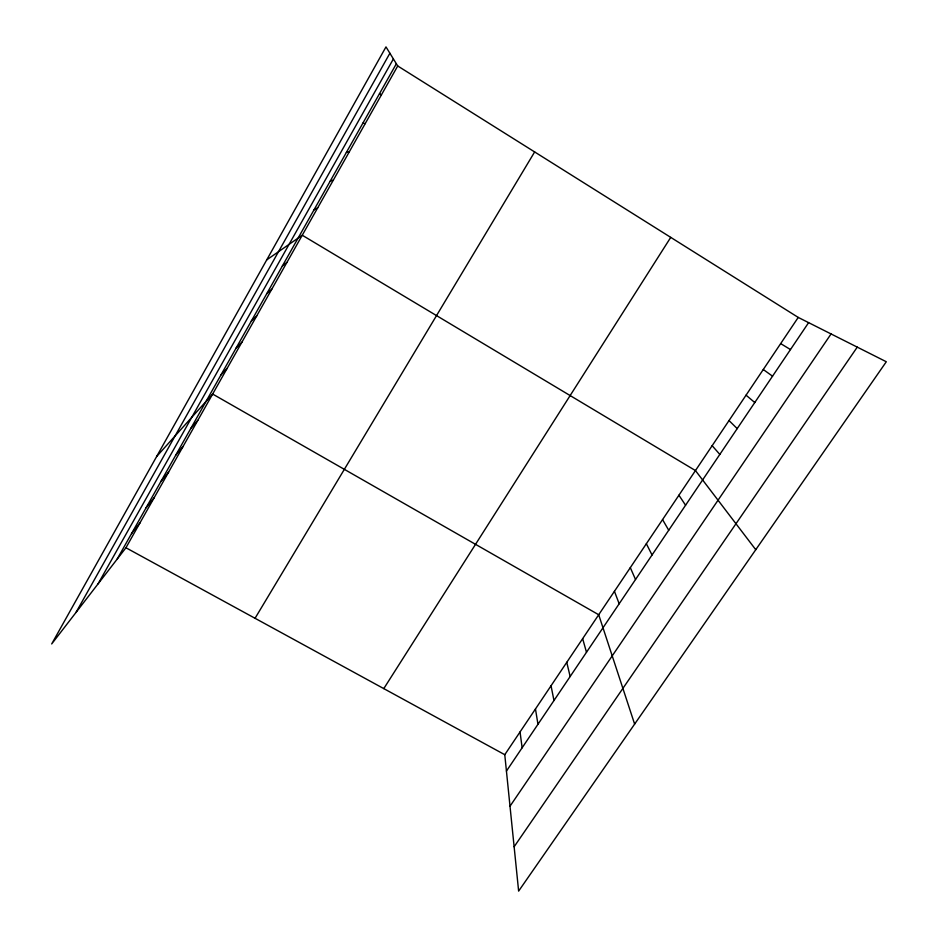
<?xml version="1.0" encoding="UTF-8"?>
<svg xmlns="http://www.w3.org/2000/svg" width="938" height="938" viewBox="0 0 938 938"><rect width="100%" height="100%" fill="white"/><g stroke="black" fill="none" stroke-linecap="round" stroke-linejoin="round"><path stroke-width="1.41" d="M76.013 612.432L389.891 53.243M98.091 583.835L393.385 58.93M117.109 559.189L396.364 63.749M125.938 547.757L397.724 65.977L385.987 46.9L51.696 643.937L125.938 547.757L504.773 754.703L518.632 891.1L886.304 361.751L798.238 317.419L397.724 65.977M255.054 618.283L534.648 151.933M383.783 688.609L670.74 237.373M504.773 754.703L798.238 317.419M506.438 771.071L808.615 322.637M510.014 806.211L831.068 333.94M514.13 846.756L857.262 347.13M131.543 533.593L140.02 522.806M146.117 507.728L154.242 497.586M160.855 481.581L168.617 472.107M175.758 455.153L183.144 446.359M190.813 428.432L197.812 420.341M156.634 456.525L212.645 394.054L598.702 614.742L634.627 724.101M220.969 374.93L227.195 368.271M236.059 348.15L241.898 342.206M251.314 321.089L256.742 315.883M266.732 293.735L271.75 289.279M282.326 266.075L286.922 262.394M266.744 259.873L302.247 235.227L695.457 470.571L755.758 549.703M314.007 209.854L317.736 207.779M330.117 181.28L333.389 180.026M346.403 152.39L349.217 151.968M362.865 123.171L365.21 123.617M780.674 343.601L790.476 349.557M379.515 93.636L381.379 94.949M763.274 369.513L772.537 376.185M746.062 395.168L754.773 402.543M729.025 420.564L737.209 428.619M712.153 445.691L719.821 454.414M678.924 495.205L685.572 505.23M662.556 519.593L668.724 530.24M646.364 543.735L652.039 555.003M630.313 567.631L635.518 579.508M614.437 591.303L619.174 603.779M582.65 638.649L586.485 652.285M566.763 662.322L570.152 676.533M551.04 685.76L553.971 700.522M535.469 708.964L537.966 724.277M520.051 731.945L522.126 747.797"/></g></svg>
